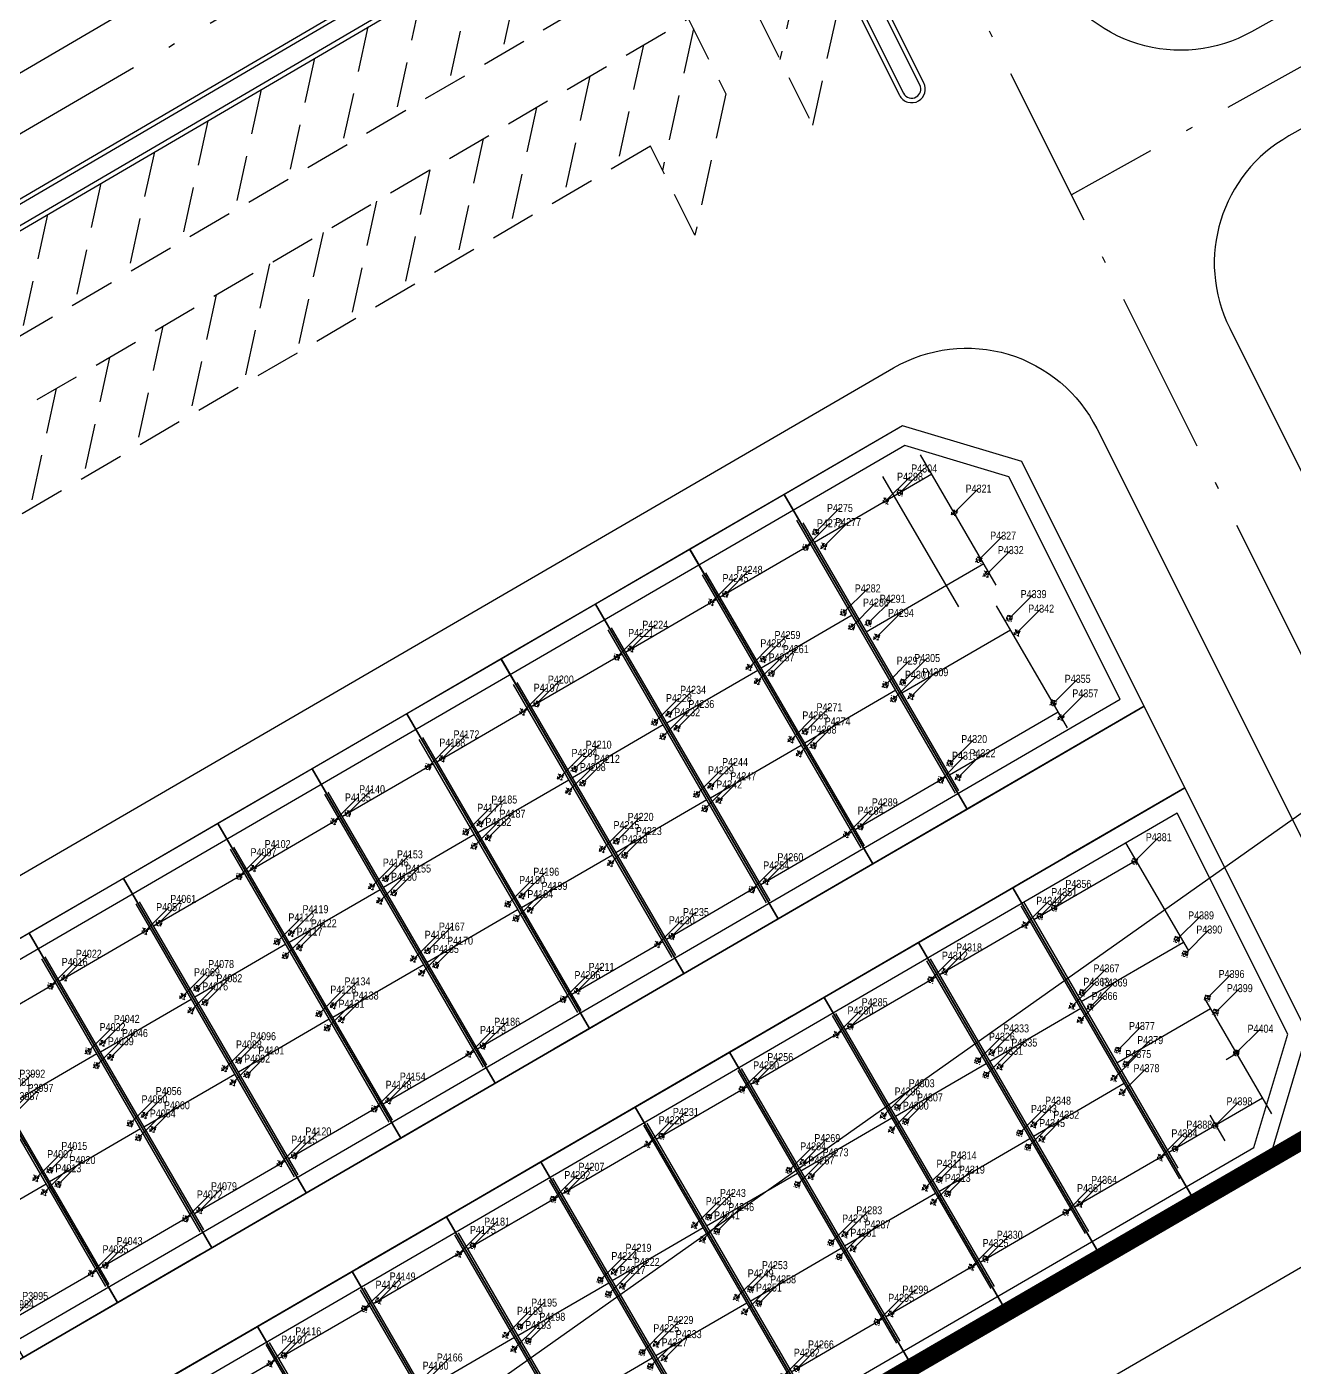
# Model space of a CAD drawing. Header units: millimetres. Extents: x 0 to 571985, y 0 to 2066666.
# Drawn here: x 568900.4 to 568970.1, y 2066203 to 2066276.6 of the extents above; entities that cross this region are included whole.
import ezdxf
from ezdxf.enums import TextEntityAlignment as Align
from ezdxf.xclip import XClip

# ---------------------------------------------------------------- set-up
doc = ezdxf.new("R2010")
doc.units = ezdxf.units.MM
for name, pattern in [('ACAD_ISO10W100', [18.5, 12, -3, 0.5, -3]), ('CENTER', [3, 1.5, -0.5, 0.5, -0.5]), ('CENTER2', [1.125, 0.75, -0.125, 0.125, -0.125]), ('HIDDEN', [0.75, 0.5, -0.25]), ('Xref Grid (A1)$0$CENTER2', [1.125, 0.75, -0.125, 0.125, -0.125])]:
    doc.linetypes.add(name, pattern=pattern)
for name, color, linetype in [('01.AXIS', 160, 'CENTER2'), ('BoThamCo', 94, 'Continuous'), ('CDC.01.AXIS', 160, 'CENTER2'), ('ChiaLo', 128, 'CENTER'), ('datOBt', 42, 'Continuous'), ('datOlienke', 42, 'Continuous'), ('LogDg', 7, 'Continuous'), ('LoLK', 6, 'Continuous'), ('RANHGIOI', 2, 'HIDDEN'), ('TimDg', 222, 'Continuous'), ('ViaHeS', 32, 'Continuous'), ('Xref Grid (A1)$0$01.AXIS', 160, 'Xref Grid (A1)$0$CENTER2')]:
    doc.layers.add(name, color=color, linetype=linetype)
for name, color, linetype, lineweight in [('A-KY HIEU', 34, 'Continuous', 20), ('A-NET THAY', 125, 'Continuous', 18), ('boDnv', 54, 'Continuous', 25), ('E- RANH GIOI', 1, 'CENTER', 13), ('kata_text', 254, 'Continuous', 30)]:
    doc.layers.add(name, color=color, linetype=linetype, lineweight=lineweight)
doc.layers.add('KCS_Plotter', color=11, linetype='Continuous', plot=False)
doc.styles.add('kata_dim', font='vnrms.shx', dxfattribs={"width": 0.66, "oblique": 7})
doc.styles.add('kata_text', font='arial.ttf', dxfattribs={"width": 0.8})
doc.styles.add('rms', font='romans.shx', dxfattribs={"width": 0.7, "bigfont": 'vns.shx'})
doc.linetypes.add('ADL', pattern='A,0.125,-0.15,["++",rms,S=0.5,R=0,X=0,Y=-0.2245],-1.35,1.125', length=2.75)
doc.dimstyles.new('kata_dim_iso', dxfattribs={"dimtxt": 2.5, "dimasz": 1.5, "dimexe": 1.5, "dimexo": 2.5, "dimtad": 1, "dimdec": 0, "dimzin": 0, "dimdsep": 46, "dimtxsty": 'kata_dim', "dimblk": 'kata_block_ArchTick', "dimcen": 0.09, "dimdle": 1.2, "dimclrd": 8, "dimclre": 8, "dimclrt": 3, "dimadec": 0, "dimazin": 0, "dimtfac": 1, "dimtdec": 0, "dimtix": 1, "dimtofl": 0, "dimtmove": 0, "dimatfit": 3, "dimfxl": 3.75, "dimfxlon": 1, "dimtolj": 1, "dimtzin": 0, "dimarcsym": 0})

# ---------------------------------------------------------------- blocks, each defined once
blk = doc.blocks.new('NEN')
at = {"layer": 'boDnv', "color": 10, "linetype": 'ADL', "ltscale": 0.25}
for points in [[(230.392, -76.647), (232.25, -70.419), (219.166, -44.258), (213.437, -42.548), (99.38, -108.906), (97.521, -115.133), (110.606, -141.295), (116.334, -143.005)], [(263.053, -132.006), (256.939, -119.782), (251.208, -118.07), (145.657, -179.397), (154.7, -194.961)], [(270.404, -156.648), (272.264, -150.423), (266.19, -138.279), (158.216, -201.014), (167.259, -216.577)]]:
    blk.add_lwpolyline(points, close=True, dxfattribs=at)
at = {"layer": 'BoThamCo'}
blk.add_lwpolyline([(236.234, -85.111), (141.352, -140.641, 0.413287), (141.173, -141.324, 0.415141), (141.857, -141.504), (236.739, -85.974, -0.433604), (246.185, -88.78), (251.146, -98.698, 0.432664), (251.844, -98.907, 0.396001), (252.04, -98.251), (247.08, -88.333, 0.433604)], format="xyb", close=True, dxfattribs=at)
at = {"layer": 'ChiaLo', "ltscale": 5}
for points in [[(103.177, -128.678), (226.594, -56.875)], [(254.637, -138.052), (244.589, -120.759)], [(249.449, -141.066), (239.401, -123.774)], [(244.261, -144.081), (234.213, -126.788)], [(239.073, -147.095), (229.025, -129.802)], [(264.367, -132.399), (154.337, -196.328)], [(233.885, -150.109), (223.837, -132.816)], [(228.697, -153.124), (218.65, -135.831)], [(266.608, -136.879), (156.849, -200.651)], [(223.509, -156.138), (213.462, -138.845)], [(218.321, -159.152), (208.274, -141.859)], [(267.196, -159.668), (257.148, -142.375)], [(213.133, -162.166), (203.086, -144.873)], [(262.008, -162.683), (251.961, -145.39)], [(207.946, -165.181), (197.898, -147.888)], [(256.82, -165.697), (246.773, -148.404)], [(251.632, -168.711), (241.585, -151.418)], [(246.444, -171.725), (236.397, -154.433)], [(241.257, -174.74), (231.209, -157.447)], [(236.069, -177.754), (226.021, -160.461)], [(230.881, -180.768), (220.833, -163.475)], [(225.693, -183.783), (215.645, -166.49)]]:
    blk.add_lwpolyline(points, dxfattribs=at)
at = {"layer": 'datOBt'}
blk.add_lwpolyline([(231.237, -77.312), (233.322, -70.326), (219.866, -43.423), (213.308, -41.466), (98.535, -108.24), (96.449, -115.227), (109.905, -142.129), (116.463, -144.087)], close=True, dxfattribs=at)
at = {"layer": 'datOlienke'}
for points in [[(264.367, -132.399), (257.64, -118.948), (251.08, -116.988), (144.29, -179.035), (154.337, -196.328)], [(271.249, -157.314), (273.336, -150.33), (266.608, -136.879), (156.849, -200.651), (166.897, -217.944)]]:
    blk.add_lwpolyline(points, close=True, dxfattribs=at)
at = {"layer": 'LogDg'}
for points in [[(34.296, -348.766, -0.124666), (14.114, -339.771, 0.262937), (-5.331, -336.771, -0.009345), (-40.959, -349.473), (-145.868, -384.68, 0.405257), (-155.456, -403.235), (-146.557, -432.72), (-158.046, -436.187), (-166.572, -407.936, 0.423227), (-185.704, -398.049), (-272.077, -427.035, 0.40652), (-277.181, -436.964), (-262.947, -483.397), (-271.552, -486.035), (-285.593, -440.232, 0.421949), (-295.787, -434.992), (-422.26, -477.436, 0.346831), (-427.684, -485.726), (-426.662, -497.249, 0.109851), (-417.21, -527.045), (-422.398, -530.058, -0.109851), (-432.639, -497.779), (-433.194, -491.512, 0.484967), (-443.708, -484.634), (-484.199, -498.222, 0.36701), (-492.228, -511.51), (-484.402, -560.012), (-490.326, -560.967), (-497.433, -516.92, 0.457512), (-512.889, -507.388), (-525.337, -511.314, 0.375227), (-533.554, -524.795, 0.049445), (-523.248, -562.118), (-518.404, -576.577), (-525.515, -578.96), (-530.307, -564.659, -0.044276), (-540.221, -530.036, 0.448349), (-555.614, -520.863), (-568.853, -525.038), (-576.072, -502.149), (-552.391, -494.681, 0.333336), (-544.003, -482.976), (-545.865, -397.305, 0.120559), (-569.998, -307.198), (-621.979, -219.712, 0.334943), (-635.359, -214.239), (-686.931, -227.855), (-689.803, -216.977), (-647.957, -205.93, 0.498191), (-640.704, -188.198), (-654.378, -165.183, -0.144979), (-668.853, -108.061), (-659.845, 118.23, 0.428088), (-671.924, 130.707), (-689.222, 130.58), (-689.305, 141.83), (-670.344, 141.969, 0.400474), (-658.442, 153.492), (-657.828, 168.904), (-656.06, 189.374), (-648.588, 188.728), (-650.341, 168.432), (-650.889, 154.678, 0.425345), (-638.921, 142.201), (-621.613, 142.328, 0.402651), (-609.707, 153.94), (-609.387, 163.859, -0.019867), (-608.227, 179.942), (-606.8, 192.652), (-600.838, 191.983), (-602.264, 179.273, 0.019867), (-603.39, 163.665), (-603.676, 154.802, 0.425871), (-591.594, 142.415), (-548.362, 142.733), (-548.28, 131.483), (-592.887, 131.155, 0.401789), (-604.791, 119.578), (-607.754, 35.571, -0.005984), (-607.983, 30.718, 0.462462), (-599.177, 22.287), (-555.377, 26.801), (-554.762, 20.832), (-603.242, 15.836, 0.355613), (-610.381, 8.689), (-613.794, -24.838, 0.475348), (-605.015, -33.606), (-508.268, -23.636, 0.016072), (-476.806, -19.368, 0.37392), (-470.138, -11.259), (-470.705, 9.348), (-464.707, 9.513), (-464.235, -7.648, 0.461916), (-454.747, -15.288), (-421.581, -8.993, 0.020567), (-382.015, 0.216), (-299.764, 22.963, 0.415004), (-292.798, 35.293), (-296.969, 50.218), (-285.412, 53.448), (-281.218, 38.439, 0.413423), (-268.921, 31.492), (-169.968, 58.858, 0.427702), (-164.496, 69.052), (-169.623, 84.754), (-163.92, 86.616), (-158.479, 69.956, 0.400853), (-148.742, 64.729), (-123.897, 71.6, 0.437327), (-113.795, 91.173), (-114.462, 93.013), (-128.551, 136.154), (-105.736, 143.605), (-91.769, 100.833), (-90.91, 98.466, 0.429754), (-70.957, 89.772, 0.001079), (-63.934, 92.766, 0.001474), (-62.342, 93.454), (-47.534, 99.909, 0.386536), (-43.126, 109.726), (-48.301, 125.574), (-42.598, 127.436), (-38.076, 113.59, 0.442444), (-27.275, 108.739), (111.617, 169.28, 0.414214), (115.754, 179.811), (109.361, 194.478), (114.861, 196.875), (121.255, 182.208, 0.414214), (131.785, 178.071), (252.97, 230.894), (276.872, 241.312), (291.579, 249.057, 0.419837), (295.267, 261.365), (290.95, 269.196), (301.459, 274.99), (306.058, 266.648, 0.408717), (318.136, 263.031), (326.546, 267.464), (332.148, 256.836), (324.233, 252.656, 0.419466), (320.555, 240.352), (397.092, 101.523, 0.433643), (408.413, 98.649), (440.787, 119.386), (444.023, 114.334), (410.428, 92.813, 0.395048), (407.737, 82.215), (451.056, 3.639, -0.005576), (472.219, -35.781, 0.422017), (490.066, -41.118), (502.995, -33.918), (514.672, -54.886), (500.295, -62.892, 0.404193), (495.052, -80.181), (502.502, -94.711), (491.824, -100.186), (485.095, -87.061, 0.424556), (467.192, -81.64), (316.164, -165.913), (307.211, -171.115, 0.396001), (304.075, -181.611), (326.147, -225.742), (318.098, -229.768), (296.726, -187.038, 0.432664), (285.552, -183.699), (178.072, -246.148, 0.389772), (174.86, -256.488), (194.1, -297.126), (188.677, -299.693), (170.231, -260.733, 0.439085), (158.982, -257.239), (145.496, -265.075, -0.013452), (97.701, -291.151, 0.262926), (86.853, -307.563, -0.162068), (76.015, -333.842, 0.270323), (72.318, -353.653), (79.981, -375.074), (57.383, -383.157), (49.72, -361.737, 0.270325), (34.296, -348.766)], [(462.182, -42.484, 0.004173), (446.541, -13.107, 0.41755), (435.613, -9.94), (272.325, -101.054, 0.401037), (269.068, -111.618), (286.084, -145.639, 0.427514), (297.137, -149.047), (456.991, -59.849, 0.406017), (462.182, -42.484)], [(191.761, -50.531), (96.917, -106.112, 0.395833), (93.785, -116.606), (107.231, -143.491, 0.432836), (118.409, -146.827), (234.309, -78.995, 0.395833), (237.441, -68.502), (223.995, -41.617, 0.432836), (212.817, -38.281), (191.761, -50.531)], [(236.107, -84.895), (141.226, -140.425, 0.413287), (140.956, -141.449, 0.415141), (141.984, -141.72), (236.865, -86.19, -0.433604), (245.962, -88.892), (250.922, -98.81, 0.432664), (251.97, -99.123, 0.396001), (252.264, -98.139), (247.303, -88.221, 0.433604), (236.107, -84.895)], [(49.536, -260.065, -0.269945), (34.095, -247.153), (22.999, -216.476, -0.362457), (26.499, -206.84), (119.685, -152.625, -0.414384), (136.095, -156.969), (142.222, -167.514, 0.414214), (153.158, -170.413), (250.593, -113.801, -0.432664), (261.767, -117.14), (278.799, -151.193, -0.396001), (275.663, -161.688), (133.439, -244.323, -0.012999), (88.371, -268.964, -0.278117), (67.767, -267.557, 0.110848), (49.536, -260.065)]]:
    blk.add_lwpolyline(points, format="xyb", dxfattribs=at)
blk.add_lwpolyline([(270.27, -95.329, -0.427514), (259.217, -91.922), (254.74, -82.969, -0.401037), (257.996, -72.404), (323.21, -36.016, -0.414214), (334.094, -39.103), (338.967, -47.836, -0.414214), (335.879, -58.72)], format="xyb", close=True, dxfattribs=at)
at = {"layer": 'LoLK'}
for points in [[(257.64, -118.948), (251.08, -116.988), (244.589, -120.759), (254.637, -138.052), (264.367, -132.399)], [(244.589, -120.759), (239.401, -123.774), (249.449, -141.066), (254.637, -138.052)], [(239.401, -123.774), (234.213, -126.788), (244.261, -144.081), (249.449, -141.066)], [(234.213, -126.788), (229.025, -129.802), (239.073, -147.095), (244.261, -144.081)], [(229.025, -129.802), (223.837, -132.816), (233.885, -150.109), (239.073, -147.095)], [(223.837, -132.816), (218.65, -135.831), (228.697, -153.124), (233.885, -150.109)], [(218.65, -135.831), (213.462, -138.845), (223.509, -156.138), (228.697, -153.124)], [(266.608, -136.879), (257.148, -142.375), (267.196, -159.668), (271.249, -157.314), (273.336, -150.33)], [(213.462, -138.845), (208.274, -141.859), (218.321, -159.152), (223.509, -156.138)], [(208.274, -141.859), (203.086, -144.873), (213.133, -162.166), (218.321, -159.152)], [(257.148, -142.375), (251.961, -145.39), (262.008, -162.683), (267.196, -159.668)], [(203.086, -144.873), (197.898, -147.888), (207.946, -165.181), (213.133, -162.166)], [(251.961, -145.39), (246.773, -148.404), (256.82, -165.697), (262.008, -162.683)], [(197.898, -147.888), (192.71, -150.902), (202.758, -168.195), (207.946, -165.181)], [(246.773, -148.404), (241.585, -151.418), (251.632, -168.711), (256.82, -165.697)], [(241.585, -151.418), (236.397, -154.433), (246.444, -171.725), (251.632, -168.711)], [(236.397, -154.433), (231.209, -157.447), (241.257, -174.74), (246.444, -171.725)], [(231.209, -157.447), (226.021, -160.461), (236.069, -177.754), (241.257, -174.74)], [(226.021, -160.461), (220.833, -163.475), (230.881, -180.768), (236.069, -177.754)], [(220.833, -163.475), (215.645, -166.49), (225.693, -183.783), (230.881, -180.768)], [(215.645, -166.49), (210.457, -169.504), (220.505, -186.797), (225.693, -183.783)]]:
    blk.add_lwpolyline(points, close=True, dxfattribs=at)
at = {"layer": 'RANHGIOI', "color": 1, "ltscale": 9, "const_width": 1}
blk.add_lwpolyline([(460, -51.299, 0.006594), (435.293, -5.051), (303.078, 234.769), (284.672, 225.077), (-55.993, 76.586), (-56.839, 76.223, -0.005137), (-90.743, 62.093), (-377.217, -17.133, -0.020567), (-418.225, -26.678), (-463.443, -35.259, -0.021218), (-506.422, -41.541), (-623.638, -53.62), (-626.464, -70.884, 0.128574), (-620.42, -135.36), (-615.505, -148.86, 0.039408), (-607.143, -167.188), (-594.172, -190.555), (-547.57, -259.493, -0.11987), (-522.704, -326.397), (-507.917, -451.947), (-504.475, -473.277), (-499.271, -471.636), (-50.48, -321.024, 0.050684), (130.425, -239.135), (301.319, -139.843)], format="xyb", close=True, dxfattribs=at)
at = {"layer": 'TimDg', "linetype": 'ACAD_ISO10W100', "ltscale": 0.75}
for points in [[(335.549, -254.599), (124.099, 168.176)], [(446.462, -0.451), (260.371, -104.289)], [(9.149, -213.464), (246.062, -75.628)]]:
    blk.add_lwpolyline(points, dxfattribs=at)
blk.add_lwpolyline([(-358.633, -282.039), (-15.318, -166.825, 0.050829), (-9.777, -164.314), (222.735, -29.039)], format="xyb", dxfattribs=at)
at = {"layer": 'ViaHeS', "elevation": 0}
blk.add_lwpolyline([(-483.362, -504.27), (-441.21, -490.124), (-436.029, -493.514), (-435.627, -498.044, 0.109851), (-424.993, -531.564), (-414.615, -525.539, -0.109851), (-423.674, -496.984), (-424.342, -489.445), (-420.001, -483.006), (-295.249, -441.14), (-289.043, -444.33), (-275.854, -487.354), (-258.645, -482.078), (-271.972, -438.601), (-268.698, -432.23), (-181.634, -403.012), (-172.975, -407.486), (-163.79, -437.92), (-140.813, -430.986), (-150.211, -399.847), (-145.597, -390.918), (-39.026, -355.153, 0.008545), (-6.235, -343.522, -0.249193), (12.375, -345.964, 0.09975), (30.772, -354.181, -0.256949), (45.215, -366.957), (51.733, -385.178), (85.63, -373.053), (79.112, -354.831, -0.256949), (82.174, -335.793, 0.136918), (92.607, -310.438, -0.249193), (103.308, -295.017, 0.012659), (148.511, -270.262), (162.157, -262.333), (168.62, -264.341), (185.966, -300.977), (196.811, -295.842), (179.033, -258.291), (181.216, -251.26), (287.384, -189.574), (293.944, -191.534), (314.073, -231.781), (330.172, -223.729), (309.538, -182.474), (311.625, -175.49), (319.134, -171.127), (408.277, -121.386), (412.274, -122.589), (434.351, -165.321), (442.347, -161.19), (420.137, -118.201), (421.38, -114.074), (470.335, -86.758), (479.641, -89.576), (486.485, -102.924), (507.841, -91.973), (500.499, -77.654), (503.421, -68.019), (517.591, -60.128), (500.076, -28.676), (486.971, -35.974), (477.625, -33.17, 0.0056), (456.311, 6.536), (412.324, 86.322), (414.12, 93.398), (444.832, 113.071), (439.977, 120.649), (409.766, 101.296), (403.142, 102.978), (327.714, 239.794), (330.524, 249.193), (334.945, 251.528), (323.749, 272.772), (318.926, 270.23), (309.354, 273.096), (306.713, 277.887), (285.696, 266.299), (288.11, 261.921), (285.295, 252.529), (274.271, 246.724), (129.387, 183.571), (122.806, 186.157), (117.612, 198.074), (106.611, 193.279), (111.806, 181.362), (109.22, 174.781), (26.33, 138.65), (-29.869, 114.154), (-36.004, 116.909), (-39.746, 128.368), (-51.153, 124.642), (-47.055, 112.092), (-50.086, 105.341), (-75.921, 94.08), (-84.511, 97.937), (-100.033, 145.467), (-134.254, 134.292), (-118.657, 86.529), (-123.231, 78.009), (-150.258, 70.535), (-156.629, 73.955), (-161.068, 87.547), (-172.475, 83.822), (-168.207, 70.753), (-171.474, 64.667), (-269.546, 37.545), (-275.711, 41.028), (-279.634, 55.063), (-302.748, 48.603), (-298.843, 34.63), (-302.316, 28.482), (-383.614, 5.999, -0.020567), (-422.7, -3.099), (-456.246, -9.465), (-461.296, -5.399), (-461.708, 9.595), (-473.703, 9.265), (-473.239, -7.637), (-478.028, -13.489, -0.015955), (-508.883, -17.667), (-606.147, -27.691), (-610.614, -23.229), (-607.49, 7.461), (-602.01, 12.947), (-554.455, 17.848), (-555.685, 29.785), (-600.448, 25.172), (-605.043, 29.645, 0.007073), (-604.756, 35.466), (-601.912, 116.095), (-594.665, 123.142), (-548.221, 123.483), (-548.421, 150.733), (-593.42, 150.402), (-600.493, 157.35, -0.027886), (-599.283, 178.939), (-597.857, 191.648), (-609.782, 192.987), (-611.208, 180.277, 0.019867), (-612.385, 163.955), (-612.597, 157.389), (-619.823, 150.342), (-639.316, 150.198), (-646.998, 158.133), (-646.598, 168.196), (-644.852, 188.405), (-659.796, 189.697), (-661.572, 169.14), (-662.014, 158.023), (-670.332, 149.97), (-689.364, 149.83), (-689.163, 122.58), (-671.417, 122.71), (-663.736, 114.776), (-672.6, -107.912, 0.144979), (-657.602, -167.099), (-644.687, -188.836), (-648.335, -197.756), (-691.845, -209.242), (-684.889, -235.59), (-633.86, -222.118), (-622.039, -226.953), (-573.255, -309.058, -0.120474), (-549.614, -397.387), (-547.842, -478.902), (-555.298, -489.306), (-577.876, -496.427), (-567.048, -530.76), (-552.743, -526.248), (-543.713, -531.719, 0.042979), (-533.836, -565.928), (-529.071, -580.151), (-514.848, -575.386), (-519.719, -560.846, -0.045576), (-529.315, -527.166), (-523.005, -516.87), (-508.247, -512.215), (-500.456, -517.02), (-493.287, -561.445), (-481.44, -559.534), (-488.883, -513.408), (-483.362, -504.27)], format="xyb", dxfattribs=at)
at = {"layer": 'ViaHeS'}
for points in [[(231.237, -77.312), (233.322, -70.326), (219.866, -43.423), (213.308, -41.466), (98.535, -108.24), (96.449, -115.227), (109.905, -142.129), (116.463, -144.087)], [(266.608, -136.879), (264.367, -132.399), (154.337, -196.328), (156.849, -200.651)]]:
    blk.add_lwpolyline(points, close=True, dxfattribs=at)
at = {"layer": 'ViaHeS', "linetype": 'HIDDEN', "ltscale": 5}
for points in [[(246.048, -89.065), (244.348, -96.844)], [(230.51, -89.909), (229.058, -96.552)], [(227.575, -91.626), (226.124, -98.269)], [(224.641, -93.344), (223.189, -99.987)], [(241.377, -98.728), (239.678, -106.507), (237.232, -101.617), (150.298, -152.496), (151.75, -145.853), (239.315, -94.604), (241.377, -98.728)], [(221.707, -95.061), (220.255, -101.704)], [(239.597, -95.167), (237.897, -102.946)], [(236.845, -96.05), (235.393, -102.693)], [(218.773, -96.778), (217.321, -103.421)], [(233.91, -97.768), (232.459, -104.411)], [(215.838, -98.496), (214.386, -105.139)], [(230.976, -99.485), (229.524, -106.128)], [(212.904, -100.213), (211.452, -106.856)], [(228.042, -101.202), (226.59, -107.845)], [(209.97, -101.93), (208.518, -108.573)], [(225.107, -102.92), (223.656, -109.563)], [(207.035, -103.648), (205.584, -110.291)], [(222.173, -104.637), (220.721, -111.28)], [(204.101, -105.365), (202.649, -112.008)], [(219.239, -106.354), (217.787, -112.997)], [(216.305, -108.072), (214.853, -114.715)], [(213.37, -109.789), (211.919, -116.432)], [(210.436, -111.506), (208.984, -118.149)], [(207.502, -113.224), (206.05, -119.867)], [(204.567, -114.941), (203.116, -121.584)]]:
    blk.add_lwpolyline(points, dxfattribs=at)
blk.add_lwpolyline([(145.415, -139.712), (143.963, -146.355), (239.391, -90.505, -0.433604), (241.49, -91.128), (246.155, -100.457), (247.855, -92.678)], format="xyb", dxfattribs=at)
at = {"layer": 'ViaHeS'}
blk.add_lwpolyline([(271.249, -157.314), (273.336, -150.33), (257.64, -118.948), (251.08, -116.988), (144.29, -179.035), (131.629, -157.245), (122.062, -154.713), (31.359, -207.484), (28.737, -214.7), (38.583, -241.923, 0.256594), (53.045, -254.642, -0.085173), (69.006, -261.184, 0.265195), (88.812, -261.986, 0.012088), (130.425, -239.135)], format="xyb", close=True, dxfattribs=at)
blk = doc.blocks.new('NEN B')
at = {"layer": 'datOlienke'}
for points in [[(6.567, 25), (7.507, 40.01), (2.82, 45), (-120.687, 45), (-120.687, 25)], [(0, 0), (5.313, 4.99), (6.253, 20), (-120.687, 20), (-120.687, 0)]]:
    blk.add_lwpolyline(points, close=True, dxfattribs=at)
at = {"layer": 'LoLK'}
for points in [[(-58.687, 45), (-64.687, 45), (-64.687, 25), (-58.687, 25)], [(-52.687, 45), (-58.687, 45), (-58.687, 25), (-52.687, 25)], [(-46.687, 45), (-52.687, 45), (-52.687, 25), (-46.687, 25)], [(-40.687, 45), (-46.687, 45), (-46.687, 25), (-40.687, 25)], [(-34.687, 45), (-40.687, 45), (-40.687, 25), (-34.687, 25)], [(-28.687, 45), (-34.687, 45), (-34.687, 25), (-28.687, 25)], [(-22.687, 45), (-28.687, 45), (-28.687, 25), (-22.687, 25)], [(-16.687, 45), (-22.687, 45), (-22.687, 25), (-16.687, 25)], [(-10.687, 45), (-16.687, 45), (-16.687, 25), (-10.687, 25)], [(-4.687, 45), (-10.687, 45), (-10.687, 25), (-4.687, 25)], [(7.507, 40.01), (2.82, 45), (-4.687, 45), (-4.687, 25), (6.567, 25)], [(-52.687, 20), (-58.687, 20), (-58.687, 0), (-52.687, 0)], [(-46.687, 20), (-52.687, 20), (-52.687, 0), (-46.687, 0)], [(-40.687, 20), (-46.687, 20), (-46.687, 0), (-40.687, 0)], [(-34.687, 20), (-40.687, 20), (-40.687, 0), (-34.687, 0)], [(-28.687, 20), (-34.687, 20), (-34.687, 0), (-28.687, 0)], [(-22.687, 20), (-28.687, 20), (-28.687, 0), (-22.687, 0)], [(-16.687, 20), (-22.687, 20), (-22.687, 0), (-16.687, 0)], [(-10.687, 20), (-16.687, 20), (-16.687, 0), (-10.687, 0)], [(-4.687, 20), (-10.687, 20), (-10.687, 0), (-4.687, 0)], [(6.253, 20), (-4.687, 20), (-4.687, 0), (0, 0), (5.313, 4.99)]]:
    blk.add_lwpolyline(points, close=True, dxfattribs=at)
blk = doc.blocks.new('A$C758D662A')
at = {"linetype": 'HIDDEN', "ltscale": 500}
for radius in [300, 200]:
    blk.add_circle((0, 0), radius, dxfattribs=at)
at = {"layer": 'CDC.01.AXIS', "ltscale": 200}
for p, q in [((437, 0), (-437, 0)), ((0, 437), (0, -437))]:
    blk.add_line(p, q, dxfattribs=at)
blk = doc.blocks.new('pile Plan')
at = {"xscale": 0.5, "yscale": 0.5, "zscale": 0.5}
for p in [(340, 14779), (5440.000004, 14779), (340, 9630), (5440.000004, 9630), (340, 8730), (5440.000004, 8730), (340, 5040), (5440.000004, 5040), (340, 4140), (5440.000004, 4140), (340, -1), (5440.000004, -1)]:
    blk.add_blockref('A$C758D662A', p, dxfattribs=at)
blk = doc.blocks.new('A1 - 2')
at = {"layer": 'Xref Grid (A1)$0$01.AXIS', "ltscale": 500}
for p, q in [((0.11, -1.086), (0.11, -18.434)), ((5.89, -1.086), (5.89, -18.434)), ((0.11, -2.11), (5.89, -2.11)), ((0.11, -7.62), (5.89, -7.62)), ((0.11, -12.39), (5.89, -12.39)), ((0.11, -16.89), (5.89, -16.89))]:
    blk.add_line(p, q, dxfattribs=at)
at = {"xscale": 0.001, "yscale": 0.001, "zscale": 0.001}
blk.add_blockref('pile Plan', (0.11, -16.89), dxfattribs=at)
blk = doc.blocks.new('A5 - 2')
at = {"layer": 'Xref Grid (A1)$0$01.AXIS', "ltscale": 500}
for p, q in [((0.11, -1.086), (0.11, -18.434)), ((5.89, -1.086), (5.89, -18.434)), ((0.11, -2.11), (5.89, -2.11)), ((0.11, -7.62), (5.89, -7.62)), ((0.11, -12.39), (5.89, -12.39)), ((0.11, -16.89), (5.89, -16.89))]:
    blk.add_line(p, q, dxfattribs=at)
at = {"xscale": 0.001, "yscale": 0.001, "zscale": 0.001}
blk.add_blockref('pile Plan', (0.11, -16.89), dxfattribs=at)
blk = doc.blocks.new('AT4 - 2')
at = {"layer": '01.AXIS', "ltscale": 500}
for p, q in [((0.11, -0.969), (0.11, -17.882)), ((6.6, -0.969), (6.602, -7.813)), ((6.66, -2.11), (0.11, -2.11)), ((6.601, -7.31), (0.11, -7.31)), ((6.056, -10.562), (6.056, -17.882)), ((6.056, -10.562), (6.056, -17.882)), ((6.056, -11.21), (0.11, -11.21)), ((6.2, -14.06), (5.385, -14.06)), ((6.056, -16.89), (0.11, -16.89)), ((6.056, -16.89), (0.11, -16.89)), ((3.09, -16.256), (3.09, -17.882))]:
    blk.add_line(p, q, dxfattribs=at)
at = {"xscale": 0.0005, "yscale": 0.0005, "zscale": 0.0005}
for p in [(0.5, -2.11), (1.4, -2.11), (6.51, -2.11), (6.36, -6.995), (6.36, -7.895), (0.5, -10.62), (6.192, -10.62), (0.5, -11.52), (6.192, -11.52), (6.055, -14.02), (0.5, -16.89), (3.05, -16.89)]:
    blk.add_blockref('A$C758D662A', p, dxfattribs=at)
at = {"xscale": 0.0005000000000000009, "yscale": 0.0005000000000000009, "zscale": 0.0005000000000000009, "rotation": 90.00000000000001}
for p in [(0.4, -6.9), (0.4, -7.8)]:
    blk.add_blockref('A$C758D662A', p, dxfattribs=at)
blk = doc.blocks.new('AT5 - 2')
at = {"layer": '01.AXIS', "ltscale": 500}
for p, q in [((0.11, -1.089), (0.11, -18.127)), ((7.01, -1.089), (7.01, -8.839)), ((0.11, -2.11), (7.01, -2.11)), ((7.01, -7.31), (0.11, -7.31)), ((5.184, -9.839), (5.184, -18.127)), ((7.574, -9.839), (7.574, -18.127)), ((0.11, -11.21), (7.574, -11.21)), ((7.574, -16.89), (0.11, -16.89))]:
    blk.add_line(p, q, dxfattribs=at)
for p, xscale, yscale, zscale, rotation in [((0.45, -1.749), 0.0005, 0.0005, 0.0005, 90.00000000000001), ((6.991, -1.755), 0.000499999999999999, 0.000499999999999999, 0.000499999999999999, 92.58947658711341), ((0.45, -2.649), -0.0005, 0.0005, 0.0005, 90), ((7.031, -2.654), -0.000499999999999999, 0.000499999999999999, 0.000499999999999999, 92.5894765871134), ((0.45, -6.9), 0.0005, 0.0005, 0.0005, 90.00000000000001), ((7.234, -7), 0.000499999999999999, 0.000499999999999999, 0.000499999999999999, 92.58947658711341), ((0.45, -7.8), -0.0005, 0.0005, 0.0005, 90), ((7.274, -7.899), -0.000499999999999999, 0.000499999999999999, 0.000499999999999999, 92.5894765871134), ((0.45, -10.67), 0.0005, 0.0005, 0.0005, 90.00000000000001), ((7.403, -10.62), 0.000499999999999999, 0.000499999999999999, 0.000499999999999999, 92.58947658711341), ((0.45, -11.57), -0.0005, 0.0005, 0.0005, 90), ((7.444, -11.519), -0.000499999999999999, 0.000499999999999999, 0.000499999999999999, 92.5894765871134), ((0.45, -16.44), 0.0005, 0.0005, 0.0005, 90.00000000000001), ((4.644, -16.89), 0.0005, 0.0005, 0.0005, 180), ((5.544, -16.89), -0.0005, 0.0005, 0.0005, 180), ((0.45, -17.34), -0.0005, 0.0005, 0.0005, 90)]:
    blk.add_blockref('A$C758D662A', p, dxfattribs=dict(xscale=xscale, yscale=yscale, zscale=zscale, rotation=rotation))
at = {"xscale": 0.0005, "yscale": 0.0005, "zscale": 0.0005}
blk.add_blockref('A$C758D662A', (7.574, -14.43), dxfattribs=at)
blk = doc.blocks.new('a5 sao - 2')
at = {"layer": 'Xref Grid (A1)$0$01.AXIS', "ltscale": 500}
for p, q in [((-5.89, -1.086), (-5.89, -18.434)), ((-0.11, -1.086), (-0.11, -18.434)), ((-5.89, -2.11), (-0.11, -2.11)), ((-5.89, -7.62), (-0.11, -7.62)), ((-5.89, -12.39), (-0.11, -12.39)), ((-5.89, -16.89), (-0.11, -16.89))]:
    blk.add_line(p, q, dxfattribs=at)
at = {"xscale": 0.001, "yscale": 0.001, "zscale": 0.001}
blk.add_blockref('pile Plan', (-5.89, -16.89), dxfattribs=at)
blk = doc.blocks.new('a1 sao - 2')
at = {"layer": 'Xref Grid (A1)$0$01.AXIS', "ltscale": 500}
for p, q in [((0.11, -1.086), (0.11, -18.434)), ((5.89, -1.086), (5.89, -18.434)), ((0.11, -2.11), (5.89, -2.11)), ((0.11, -7.62), (5.89, -7.62)), ((0.11, -12.39), (5.89, -12.39)), ((0.11, -16.89), (5.89, -16.89))]:
    blk.add_line(p, q, dxfattribs=at)
at = {"xscale": 0.001, "yscale": 0.001, "zscale": 0.001}
blk.add_blockref('pile Plan', (0.11, -16.89), dxfattribs=at)
blk = doc.blocks.new('A$C33BC4D2A')
at = {"layer": 'A-KY HIEU', "color": 0, "const_width": 1.022}
blk.add_lwpolyline([(14.345, -292.097), (14.345, -4.903), (414.985, -4.903), (414.985, -292.097)], close=True, dxfattribs=at)
at = {"layer": 'Defpoints', "color": 125}
blk.add_lwpolyline([(0, -297), (420, -297), (420, 0), (0, 0)], close=True, dxfattribs=at)
blk = doc.blocks.new('kata_block_ArchTick')
at = {"color": 8}
blk.add_line((1, 0), (-1, 0), dxfattribs=at)
at = {"color": 8, "const_width": 0.15}
blk.add_lwpolyline([(-0.5, -0.5), (0.5, 0.5)], dxfattribs=at)
blk = doc.blocks.new('*U101')
at = {"color": 0, "ltscale": 0.8, "style": 'kata_text', "width": 0.8}
blk.add_attdef('TEN', text='', height=2.2, dxfattribs=at).set_placement((6.67, 6.67), align=Align.MIDDLE_CENTER)
at = {"color": 0, "ltscale": 0.8, "style": 'kata_text', "width": 0.8, "flags": 1}
blk.add_attdef('CHU_THICH', text='', height=2.2, dxfattribs=at).set_placement((0, 0), align=Align.MIDDLE_CENTER)
at = {"layer": 'Defpoints'}
blk.add_leader([(0, 0), (6.67, 6.67)], dimstyle='kata_dim_iso', override={"dimasz": 0.6, "dimgap": 0.625, "dimtad": 0}, dxfattribs=at)
blk = doc.blocks.new('A$C7EE856B3')
at = {"layer": 'kata_text', "xscale": 0.2, "yscale": 0.2, "zscale": 0.2}
for p, values in [((320.237, -186.359, 0.002), {'TEN': 'P4304'}), ((319.459, -186.811, 0.002), {'TEN': 'P4298'}), ((323.228, -187.466, 0.002), {'TEN': 'P4321'}), ((315.607, -188.529, 0.002), {'TEN': 'P4275'}), ((315.054, -189.37, 0.002), {'TEN': 'P4272'}), ((316.059, -189.307, 0.002), {'TEN': 'P4277'}), ((324.578, -190.049, 0.002), {'TEN': 'P4327'}), ((324.995, -190.846, 0.002), {'TEN': 'P4332'}), ((310.644, -191.932, 0.002), {'TEN': 'P4248'}), ((309.866, -192.384, 0.002), {'TEN': 'P4245'}), ((317.135, -192.95, 0.002), {'TEN': 'P4282'}), ((317.587, -193.728, 0.002), {'TEN': 'P4286'}), ((318.506, -193.518, 0.002), {'TEN': 'P4291'}), ((326.251, -193.264, 0.002), {'TEN': 'P4339'}), ((318.958, -194.296, 0.002), {'TEN': 'P4294'}), ((326.667, -194.062, 0.002), {'TEN': 'P4342'}), ((305.457, -194.946, 0.002), {'TEN': 'P4224'}), ((304.678, -195.398, 0.002), {'TEN': 'P4221'}), ((311.947, -195.964, 0.002), {'TEN': 'P4252'}), ((312.725, -195.512, 0.002), {'TEN': 'P4259'}), ((312.399, -196.742, 0.002), {'TEN': 'P4257'}), ((313.177, -196.29, 0.002), {'TEN': 'P4261'}), ((320.4, -196.778, 0.002), {'TEN': 'P4305'}), ((319.44, -196.919, 0.002), {'TEN': 'P4297'}), ((300.269, -197.96, 0.002), {'TEN': 'P4200'}), ((319.893, -197.697, 0.002), {'TEN': 'P4301'}), ((320.852, -197.556, 0.002), {'TEN': 'P4309'}), ((328.675, -197.921, 0.002), {'TEN': 'P4355'}), ((299.491, -198.412, 0.002), {'TEN': 'P4197'}), ((306.759, -198.979, 0.002), {'TEN': 'P4228'}), ((307.537, -198.526, 0.002), {'TEN': 'P4234'}), ((329.092, -198.719, 0.002), {'TEN': 'P4357'}), ((307.989, -199.305, 0.002), {'TEN': 'P4236'}), ((315.031, -199.481, 0.002), {'TEN': 'P4271'}), ((307.211, -199.757, 0.002), {'TEN': 'P4232'}), ((314.253, -199.933, 0.002), {'TEN': 'P4265'}), ((315.483, -200.259, 0.002), {'TEN': 'P4274'}), ((295.081, -200.974, 0.002), {'TEN': 'P4172'}), ((314.705, -200.711, 0.002), {'TEN': 'P4268'}), ((294.303, -201.427, 0.002), {'TEN': 'P4168'}), ((302.349, -201.541, 0.002), {'TEN': 'P4210'}), ((322.987, -201.232, 0.002), {'TEN': 'P4320'}), ((301.571, -201.993, 0.002), {'TEN': 'P4204'}), ((302.801, -202.319, 0.002), {'TEN': 'P4212'}), ((309.843, -202.495, 0.002), {'TEN': 'P4244'}), ((322.479, -202.149, 0.002), {'TEN': 'P4315'}), ((323.44, -202.01, 0.002), {'TEN': 'P4322'}), ((302.023, -202.771, 0.002), {'TEN': 'P4208'}), ((309.065, -202.947, 0.002), {'TEN': 'P4239'}), ((310.295, -203.273, 0.002), {'TEN': 'P4247'}), ((289.893, -203.989, 0.002), {'TEN': 'P4140'}), ((309.517, -203.725, 0.002), {'TEN': 'P4242'}), ((289.115, -204.441, 0.002), {'TEN': 'P4135'}), ((297.161, -204.555, 0.002), {'TEN': 'P4185'}), ((318.07, -204.711, 0.002), {'TEN': 'P4289'}), ((296.383, -205.007, 0.002), {'TEN': 'P4177'}), ((297.613, -205.333, 0.002), {'TEN': 'P4187'}), ((304.655, -205.509, 0.002), {'TEN': 'P4220'}), ((317.291, -205.163, 0.002), {'TEN': 'P4284'}), ((296.835, -205.785, 0.002), {'TEN': 'P4182'}), ((303.877, -205.962, 0.002), {'TEN': 'P4215'}), ((305.107, -206.288, 0.002), {'TEN': 'P4223'}), ((284.705, -207.003, 0.002), {'TEN': 'P4102'}), ((304.329, -206.74, 0.002), {'TEN': 'P4218'}), ((333.13, -206.625, 0.002), {'TEN': 'P4381'}), ((283.927, -207.455, 0.002), {'TEN': 'P4097'}), ((291.973, -207.569, 0.002), {'TEN': 'P4153'}), ((312.882, -207.725, 0.002), {'TEN': 'P4260'}), ((291.195, -208.021, 0.002), {'TEN': 'P4146'}), ((292.425, -208.347, 0.002), {'TEN': 'P4155'}), ((299.467, -208.524, 0.002), {'TEN': 'P4196'}), ((312.104, -208.178, 0.002), {'TEN': 'P4254'}), ((291.647, -208.8, 0.002), {'TEN': 'P4150'}), ((298.689, -208.976, 0.002), {'TEN': 'P4190'}), ((299.919, -209.302, 0.002), {'TEN': 'P4199'}), ((328.711, -209.193, 0.002), {'TEN': 'P4356'}), ((279.517, -210.017, 0.002), {'TEN': 'P4061'}), ((299.141, -209.754, 0.002), {'TEN': 'P4194'}), ((327.933, -209.645, 0.002), {'TEN': 'P4351'}), ((278.739, -210.469, 0.002), {'TEN': 'P4057'}), ((286.785, -210.583, 0.002), {'TEN': 'P4119'}), ((307.694, -210.74, 0.002), {'TEN': 'P4235'}), ((327.112, -210.123, 0.002), {'TEN': 'P4344'}), ((286.007, -211.036, 0.002), {'TEN': 'P4112'}), ((287.238, -211.362, 0.002), {'TEN': 'P4122'}), ((306.916, -211.192, 0.002), {'TEN': 'P4230'}), ((335.454, -210.924, 0.002), {'TEN': 'P4389'}), ((286.459, -211.814, 0.002), {'TEN': 'P4117'}), ((293.501, -211.99, 0.002), {'TEN': 'P4161'}), ((294.279, -211.538, 0.002), {'TEN': 'P4167'}), ((335.907, -211.702, 0.002), {'TEN': 'P4390'}), ((293.953, -212.768, 0.002), {'TEN': 'P4165'}), ((294.731, -212.316, 0.002), {'TEN': 'P4170'}), ((322.703, -212.685, 0.002), {'TEN': 'P4318'}), ((273.551, -213.484, 0.002), {'TEN': 'P4016'}), ((274.329, -213.032, 0.002), {'TEN': 'P4022'}), ((281.598, -213.598, 0.002), {'TEN': 'P4078'}), ((321.924, -213.137, 0.002), {'TEN': 'P4312'}), ((280.819, -214.05, 0.002), {'TEN': 'P4069'}), ((282.05, -214.376, 0.002), {'TEN': 'P4082'}), ((301.728, -214.206, 0.002), {'TEN': 'P4206'}), ((302.506, -213.754, 0.002), {'TEN': 'P4211'}), ((330.253, -213.837, 0.002), {'TEN': 'P4367'}), ((337.13, -214.144, 0.002), {'TEN': 'P4396'}), ((281.271, -214.828, 0.002), {'TEN': 'P4076'}), ((288.313, -215.004, 0.002), {'TEN': 'P4128'}), ((289.091, -214.552, 0.002), {'TEN': 'P4134'}), ((329.699, -214.575, 0.002), {'TEN': 'P4363'}), ((330.705, -214.615, 0.002), {'TEN': 'P4369'}), ((337.582, -214.922, 0.002), {'TEN': 'P4399'}), ((288.765, -215.783, 0.002), {'TEN': 'P4131'}), ((289.543, -215.33, 0.002), {'TEN': 'P4138'}), ((317.515, -215.699, 0.002), {'TEN': 'P4285'}), ((330.151, -215.353, 0.002), {'TEN': 'P4366'}), ((276.41, -216.612, 0.002), {'TEN': 'P4042'}), ((316.736, -216.151, 0.002), {'TEN': 'P4280'}), ((275.631, -217.064, 0.002), {'TEN': 'P4032'}), ((276.862, -217.39, 0.002), {'TEN': 'P4046'}), ((296.54, -217.22, 0.002), {'TEN': 'P4179'}), ((297.318, -216.768, 0.002), {'TEN': 'P4186'}), ((325.289, -217.137, 0.002), {'TEN': 'P4333'}), ((332.208, -217.003, 0.002), {'TEN': 'P4377'}), ((338.72, -217.152, 0.002), {'TEN': 'P4404'}), ((276.084, -217.842, 0.002), {'TEN': 'P4039'}), ((283.125, -218.019, 0.002), {'TEN': 'P4088'}), ((283.903, -217.566, 0.002), {'TEN': 'P4096'}), ((324.511, -217.589, 0.002), {'TEN': 'P4326'}), ((325.741, -217.915, 0.002), {'TEN': 'P4335'}), ((332.661, -217.781, 0.002), {'TEN': 'P4379'}), ((283.577, -218.797, 0.002), {'TEN': 'P4092'}), ((284.356, -218.345, 0.002), {'TEN': 'P4101'}), ((312.327, -218.713, 0.002), {'TEN': 'P4256'}), ((324.963, -218.367, 0.002), {'TEN': 'P4331'}), ((332.005, -218.544, 0.002), {'TEN': 'P4375'}), ((271.222, -219.626, 0.002), {'TEN': 'P3992'}), ((311.549, -219.166, 0.002), {'TEN': 'P4250'}), ((332.457, -219.322, 0.002), {'TEN': 'P4378'}), ((270.444, -220.078, 0.002), {'TEN': 'P3981'}), ((291.352, -220.235, 0.002), {'TEN': 'P4148'}), ((292.13, -219.782, 0.002), {'TEN': 'P4154'}), ((320.101, -220.151, 0.002), {'TEN': 'P4303'}), ((270.896, -220.857, 0.002), {'TEN': 'P3987'}), ((271.674, -220.404, 0.002), {'TEN': 'P3997'}), ((277.937, -221.033, 0.002), {'TEN': 'P4050'}), ((278.716, -220.581, 0.002), {'TEN': 'P4056'}), ((319.323, -220.603, 0.002), {'TEN': 'P4296'}), ((320.554, -220.929, 0.002), {'TEN': 'P4307'}), ((327.595, -221.106, 0.002), {'TEN': 'P4348'}), ((278.389, -221.811, 0.002), {'TEN': 'P4054'}), ((279.168, -221.359, 0.002), {'TEN': 'P4060'}), ((307.139, -221.728, 0.002), {'TEN': 'P4231'}), ((319.775, -221.382, 0.002), {'TEN': 'P4300'}), ((326.817, -221.558, 0.002), {'TEN': 'P4343'}), ((337.563, -221.143, 0.002), {'TEN': 'P4398'}), ((306.361, -222.18, 0.002), {'TEN': 'P4226'}), ((327.269, -222.336, 0.002), {'TEN': 'P4345'}), ((328.047, -221.884, 0.002), {'TEN': 'P4352'}), ((335.358, -222.424, 0.002), {'TEN': 'P4388'}), ((286.164, -223.249, 0.002), {'TEN': 'P4115'}), ((286.942, -222.797, 0.002), {'TEN': 'P4120'}), ((314.914, -223.166, 0.002), {'TEN': 'P4269'}), ((334.537, -222.902, 0.002), {'TEN': 'P4384'}), ((272.749, -224.047, 0.002), {'TEN': 'P4007'}), ((273.528, -223.595, 0.002), {'TEN': 'P4015'}), ((314.135, -223.618, 0.002), {'TEN': 'P4264'}), ((315.366, -223.944, 0.002), {'TEN': 'P4273'}), ((273.98, -224.373, 0.002), {'TEN': 'P4020'}), ((301.951, -224.742, 0.002), {'TEN': 'P4207'}), ((314.587, -224.396, 0.002), {'TEN': 'P4267'}), ((321.629, -224.572, 0.002), {'TEN': 'P4311'}), ((322.407, -224.12, 0.002), {'TEN': 'P4314'}), ((273.202, -224.825, 0.002), {'TEN': 'P4013'}), ((301.173, -225.194, 0.002), {'TEN': 'P4202'}), ((322.081, -225.35, 0.002), {'TEN': 'P4313'}), ((322.859, -224.898, 0.002), {'TEN': 'P4319'}), ((330.128, -225.464, 0.002), {'TEN': 'P4364'}), ((280.976, -226.263, 0.002), {'TEN': 'P4072'}), ((281.754, -225.811, 0.002), {'TEN': 'P4079'}), ((309.726, -226.18, 0.002), {'TEN': 'P4243'}), ((329.35, -225.917, 0.002), {'TEN': 'P4361'}), ((308.947, -226.632, 0.002), {'TEN': 'P4238'}), ((310.178, -226.958, 0.002), {'TEN': 'P4246'}), ((309.4, -227.41, 0.002), {'TEN': 'P4241'}), ((316.441, -227.586, 0.002), {'TEN': 'P4279'}), ((317.219, -227.134, 0.002), {'TEN': 'P4283'}), ((295.985, -228.208, 0.002), {'TEN': 'P4175'}), ((296.763, -227.756, 0.002), {'TEN': 'P4181'}), ((316.893, -228.365, 0.002), {'TEN': 'P4281'}), ((317.672, -227.912, 0.002), {'TEN': 'P4287'}), ((324.94, -228.479, 0.002), {'TEN': 'P4330'}), ((276.567, -228.825, 0.002), {'TEN': 'P4043'}), ((304.538, -229.194, 0.002), {'TEN': 'P4219'}), ((324.162, -228.931, 0.002), {'TEN': 'P4325'}), ((275.788, -229.277, 0.002), {'TEN': 'P4035'}), ((303.76, -229.646, 0.002), {'TEN': 'P4214'}), ((304.212, -230.424, 0.002), {'TEN': 'P4217'}), ((304.99, -229.972, 0.002), {'TEN': 'P4222'}), ((311.253, -230.601, 0.002), {'TEN': 'P4249'}), ((312.032, -230.149, 0.002), {'TEN': 'P4253'}), ((290.797, -231.223, 0.002), {'TEN': 'P4142'}), ((291.575, -230.771, 0.002), {'TEN': 'P4149'}), ((311.706, -231.379, 0.002), {'TEN': 'P4251'}), ((312.484, -230.927, 0.002), {'TEN': 'P4258'}), ((271.379, -231.84, 0.002), {'TEN': 'P3995'}), ((318.974, -231.945, 0.002), {'TEN': 'P4295'}), ((319.752, -231.493, 0.002), {'TEN': 'P4299'}), ((270.6, -232.292, 0.002), {'TEN': 'P3984'}), ((298.572, -232.66, 0.002), {'TEN': 'P4189'}), ((299.35, -232.208, 0.002), {'TEN': 'P4195'}), ((299.024, -233.439, 0.002), {'TEN': 'P4193'}), ((299.802, -232.987, 0.002), {'TEN': 'P4198'}), ((306.065, -233.615, 0.002), {'TEN': 'P4225'}), ((306.844, -233.163, 0.002), {'TEN': 'P4229'}), ((285.609, -234.237, 0.002), {'TEN': 'P4107'}), ((286.387, -233.785, 0.002), {'TEN': 'P4116'}), ((307.296, -233.941, 0.002), {'TEN': 'P4233'}), ((306.518, -234.393, 0.002), {'TEN': 'P4227'}), ((313.786, -234.959, 0.002), {'TEN': 'P4262'}), ((314.564, -234.507, 0.002), {'TEN': 'P4266'}), ((293.384, -235.675, 0.002), {'TEN': 'P4160'}), ((294.162, -235.223, 0.002), {'TEN': 'P4166'})]:
    blk.add_blockref('*U101', p, dxfattribs=at).add_auto_attribs(values)

msp = doc.modelspace()

# ---------------------------------------------------------------- block references
at = {"layer": 'boDnv', "extrusion": (-2.4685e-06, 4.62064e-06, 1)}
ref = msp.add_blockref('NEN', (568697.481, 2066371.697, 8.143), dxfattribs=at)
XClip(ref).set_block_clipping_path([(-95.7748162709, -416.20828746), (591.9650857092, 169.550739368)])

# ---------------------------------------------------------------- next in the draw order: linework, layer by layer
at = {"layer": 'KCS_Plotter', "extrusion": (-2.4685e-06, 4.62064e-06, 1)}
msp.add_line((568541.684, 2065930.213, 0), (569429.706, 2066558.171, 0), dxfattribs=at)

# ---------------------------------------------------------------- next in the draw order: block references
at = {"layer": 'A-NET THAY', "extrusion": (-2.4685e-06, 4.62064e-06, 1), "xscale": -1}
for name, p, rotation in [('AT5 - 2', (568952.117, 2066233.645, 8.143), 210.1574367624477), ('a5 sao - 2', (568946.929, 2066230.631, 8.143), 210.1574367624477), ('a1 sao - 2', (568931.366, 2066221.588, 8.143), 210.1574367624477), ('a5 sao - 2', (568926.178, 2066218.574, 8.143), 210.1574367624477), ('a1 sao - 2', (568910.614, 2066209.531, 8.143), 210.1574367624477), ('A1 - 2', (568954.629, 2066229.322, 8.143), 30.15743676244769), ('a5 sao - 2', (568905.426, 2066206.517, 8.143), 210.1574367624477), ('A5 - 2', (568944.253, 2066223.293, 8.143), 30.15743676244769), ('A1 - 2', (568933.878, 2066217.265, 8.143), 30.15743676244769), ('A5 - 2', (568923.502, 2066211.236, 8.143), 30.15743676244769), ('A1 - 2', (568913.126, 2066205.208, 8.143), 30.15743676244769)]:
    msp.add_blockref(name, p, dxfattribs=dict(at, rotation=rotation))
at = {"layer": 'A-NET THAY', "extrusion": (-2.4685e-06, 4.62064e-06, 1)}
for name, p, rotation in [('a1 sao - 2', (568952.117, 2066233.645, 8.143), 210.1574367624476), ('a5 sao - 2', (568936.554, 2066224.602, 8.143), 210.1574367624476), ('a1 sao - 2', (568931.366, 2066221.588, 8.143), 210.1574367624476), ('AT4 - 2', (568954.629, 2066229.322, 8.143), 30.15743676244771), ('a5 sao - 2', (568915.802, 2066212.545, 8.143), 210.1574367624476), ('a1 sao - 2', (568910.614, 2066209.531, 8.143), 210.1574367624476), ('A5 - 2', (568944.253, 2066223.293, 8.143), 30.15743676244771), ('A1 - 2', (568933.878, 2066217.265, 8.143), 30.15743676244771), ('A5 - 2', (568923.502, 2066211.236, 8.143), 30.15743676244771), ('A1 - 2', (568913.126, 2066205.208, 8.143), 30.15743676244771)]:
    msp.add_blockref(name, p, dxfattribs=dict(at, rotation=rotation))
at = {"layer": 'E- RANH GIOI', "extrusion": (-2.4685e-06, 4.62064e-06, 1), "xscale": 2.114336868039268, "yscale": 2.114336868039268, "zscale": 2.114336868039268}
msp.add_blockref('A$C33BC4D2A', (568541.684, 2066558.171, 8.143), dxfattribs=at)
at = {"layer": 'E- RANH GIOI'}
msp.add_blockref('A$C7EE856B3', (568628.188, 2066437.393, -0.002), dxfattribs=at)
at = {"layer": 'LoLK', "extrusion": (-2.4685e-06, 4.62064e-06, 1), "rotation": 30.15743676244771}
msp.add_blockref('NEN B', (568968.73, 2066214.384, 8.143), dxfattribs=at)

doc.saveas('drawing.dxf')
